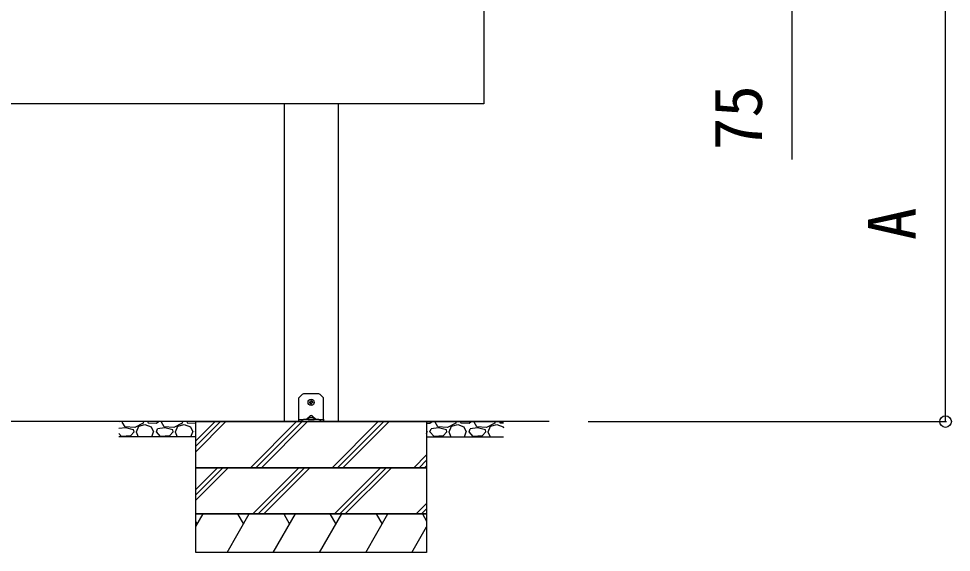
# Model space of a CAD drawing. Units: millimetres, scale not verified. Extents: x -4375 to 4375, y -6502 to 6475.
# Drawn here: x 1220 to 2432, y 78 to 772 of the extents above; entities that cross this region are included whole.
import ezdxf
from ezdxf.enums import TextEntityAlignment as Align

# ---------------------------------------------------------------- set-up
doc = ezdxf.new("R2010")
doc.units = ezdxf.units.MM
doc.header["$LTSCALE"] = 30
for name, color, linetype in [('0-2_YKK_13', 4, 'Continuous'), ('0-3_YKK_A1', 4, 'Continuous'), ('0-4_YKK_D', 6, 'Continuous')]:
    doc.layers.add(name, color=color, linetype=linetype)
doc.styles.add('ＭＳ ゴシック', font='')
doc.styles.get('ＭＳ ゴシック').set_extended_font_data('MS Gothic')

msp = doc.modelspace()

# ---------------------------------------------------------------- linework, layer by layer
at = {"layer": '0-2_YKK_13'}
for p, q in [((1588.41, 283.61), (1584, 279.2)), ((1584, 251.2), (1584, 279.2)), ((1610.17, 284.2), (1589.83, 284.2)), ((1616, 279.2), (1611.59, 283.61)), ((1616, 251.2), (1616, 279.2)), ((1597.76, 273.7), (1598.86, 273.72)), ((1597.76, 272.7), (1598.86, 272.68)), ((1598.86, 273.72), (1599.38, 273.82)), ((1598.86, 272.68), (1599.38, 272.58)), ((1599.48, 274.34), (1599.38, 273.82)), ((1599.48, 272.06), (1599.38, 272.58)), ((1599.5, 275.45), (1599.48, 274.34)), ((1599.5, 270.96), (1599.48, 272.06)), ((1600.5, 275.45), (1600.52, 274.34)), ((1600.5, 270.96), (1600.52, 272.06)), ((1600.52, 274.34), (1600.62, 273.82)), ((1600.52, 272.06), (1600.62, 272.58)), ((1601.14, 273.72), (1600.62, 273.82)), ((1601.14, 272.68), (1600.62, 272.58)), ((1602.24, 273.7), (1601.14, 273.72)), ((1602.24, 272.7), (1601.14, 272.68)), ((1598.56, 255.66), (1594.1, 251.2)), ((1605.9, 251.2), (1601.44, 255.66)), ((1584, 250.7), (1584, 251.2)), ((1588.41, 248.2), (1584, 248.2)), ((1588.41, 250.7), (1589.83, 250.7)), ((1588.41, 248.2), (1588.41, 250.7)), ((1589.83, 248.2), (1588.41, 248.2)), ((1610.17, 250.7), (1589.83, 250.7)), ((1610.17, 248.2), (1589.83, 248.2)), ((1596, 251.62), (1596, 251.2)), ((1596.5, 250.7), (1603.5, 250.7)), ((1604, 251.62), (1604, 251.2)), ((1610.17, 250.7), (1611.59, 250.7)), ((1611.59, 248.2), (1610.17, 248.2)), ((1611.59, 250.7), (1616, 250.7)), ((1611.59, 250.7), (1611.59, 248.2)), ((1616, 248.2), (1611.59, 248.2)), ((1616, 251.2), (1616, 250.7)), ((1616, 250.7), (1616, 248.2))]:
    msp.add_line(p, q, dxfattribs=at)
msp.add_lwpolyline([(1584, 248.2), (1584, 250.7), (1588.41, 250.7)], dxfattribs=at)
msp.add_circle((1600, 273.2), 4, dxfattribs=at)
for centre, radius, start, end in [((1589.83, 282.2), 2, 90, 135), ((1610.17, 282.2), 2, 45, 90), ((1600, 273.2), 2.3, 167.44414, 192.55586), ((1600, 273.2), 2.3, 77.44414, 102.55586), ((1600, 273.2), 2.3, 257.44414, 282.55586), ((1600, 273.2), 2.3, 347.44414, 12.55586), ((1597, 251.62), 1, 126.03188, 180), ((1596.5, 251.2), 0.5, 180, 270), ((1600, 247.5), 6.1, 53.96812, 126.03188), ((1603.5, 251.2), 0.5, 270, 0), ((1603, 251.62), 1, 0, 53.96812)]:
    msp.add_arc(centre, radius, start, end, dxfattribs=at)
for centre, major_axis, ratio, start_param, end_param in [((1600, 252.77), (0, -3.54), 0.707107, 2.5261129, 3.7570724), ((1594.6, 251.2), (0.688, 0.425), 0.381966, 2.1243707, 3.695167), ((1605.4, 251.2), (0.688, -0.425), 0.381966, 5.7296109, 7.3004073)]:
    msp.add_ellipse(centre, major_axis=major_axis, ratio=ratio, start_param=start_param, end_param=end_param, dxfattribs=at)
at = {"layer": '0-3_YKK_A1'}
for p, q in [((1824.5, 803.2), (1824.5, 661.2)), ((1824.5, 661.2), (-1824.5, 661.2)), ((1565, 661.2), (1565, 248.2)), ((1635, 661.2), (1635, 248.2)), ((1635, 661.2), (1635, 248.2)), ((1909.16, 248.2), (-2113.81, 248.2)), ((1450, 248.2), (1350, 248.2)), ((1350, 247.67), (1350.69, 248.2)), ((1354.58, 247.63), (1355.1, 248.2)), ((1358.14, 241.53), (1354.58, 247.63)), ((1381.5, 246.1), (1370.84, 240.52)), ((1375.92, 242.04), (1384.04, 244.58)), ((1382.1, 248.2), (1381.5, 246.1)), ((1384.04, 244.58), (1392.17, 241.53)), ((1387.44, 248.2), (1388.11, 246.61)), ((1388.11, 246.61), (1398.78, 246.1)), ((1398.78, 246.1), (1401.49, 248.2)), ((1405.38, 247.63), (1405.9, 248.2)), ((1408.94, 241.53), (1405.38, 247.63)), ((1432.3, 246.1), (1421.64, 240.52)), ((1426.72, 242.04), (1434.84, 244.58)), ((1432.9, 248.2), (1432.3, 246.1)), ((1434.84, 244.58), (1442.97, 241.53)), ((1438.24, 248.2), (1438.91, 246.61)), ((1438.91, 246.61), (1449.58, 246.1)), ((1449.58, 246.1), (1450, 246.43)), ((1450, 223.16), (1475.04, 248.2)), ((1450, 216.08), (1482.12, 248.2)), ((1450, 209.01), (1489.19, 248.2)), ((1521.11, 188.2), (1581.11, 248.2)), ((1528.18, 188.2), (1588.18, 248.2)), ((1535.25, 188.2), (1595.25, 248.2)), ((1635, 248.2), (1565, 248.2)), ((1627.18, 188.2), (1687.18, 248.2)), ((1634.25, 188.2), (1694.25, 248.2)), ((1641.32, 188.2), (1701.32, 248.2)), ((1750, 248.2), (1850, 248.2)), ((1750, 246.31), (1754.38, 246.1)), ((1754.38, 246.1), (1757.09, 248.2)), ((1760.98, 247.63), (1761.5, 248.2)), ((1764.54, 241.53), (1760.98, 247.63)), ((1787.9, 246.1), (1777.24, 240.52)), ((1782.32, 242.04), (1790.44, 244.58)), ((1788.5, 248.2), (1787.9, 246.1)), ((1790.44, 244.58), (1798.57, 241.53)), ((1793.84, 248.2), (1794.51, 246.61)), ((1794.51, 246.61), (1805.18, 246.1)), ((1805.18, 246.1), (1807.89, 248.2)), ((1811.78, 247.63), (1812.3, 248.2)), ((1815.34, 241.53), (1811.78, 247.63)), ((1838.7, 246.1), (1828.04, 240.52)), ((1833.12, 242.04), (1841.24, 244.58)), ((1839.3, 248.2), (1838.7, 246.1)), ((1841.24, 244.58), (1849.37, 241.53)), ((1844.64, 248.2), (1845.31, 246.61)), ((1845.31, 246.61), (1850, 246.39)), ((1359.15, 240.01), (1350, 239.04)), ((1353.56, 228.83), (1350, 232.72)), ((1370.84, 240.52), (1358.14, 241.53)), ((1369.31, 237.47), (1359.15, 240.01)), ((1369.82, 234.93), (1365.25, 229.85)), ((1369.82, 234.93), (1369.31, 237.47)), ((1372.36, 234.93), (1375.24, 228.2)), ((1372.87, 234.93), (1375.92, 242.04)), ((1392.17, 241.53), (1395.22, 234.93)), ((1392.82, 228.2), (1395.22, 234.93)), ((1398.78, 234.93), (1400.3, 238.99)), ((1404.36, 228.83), (1398.78, 234.93)), ((1409.95, 240.01), (1400.3, 238.99)), ((1421.64, 240.52), (1408.94, 241.53)), ((1420.11, 237.47), (1409.95, 240.01)), ((1420.62, 234.93), (1416.05, 229.85)), ((1420.62, 234.93), (1420.11, 237.47)), ((1423.16, 234.93), (1426.04, 228.2)), ((1423.67, 234.93), (1426.72, 242.04)), ((1442.97, 241.53), (1446.02, 234.93)), ((1443.62, 228.2), (1446.02, 234.93)), ((1449.58, 234.93), (1450, 236.06)), ((1450, 234.47), (1449.58, 234.93)), ((1750, 236.71), (1750.82, 234.93)), ((1750, 232.63), (1750.82, 234.93)), ((1754.38, 234.93), (1755.9, 238.99)), ((1759.96, 228.83), (1754.38, 234.93)), ((1765.55, 240.01), (1755.9, 238.99)), ((1777.24, 240.52), (1764.54, 241.53)), ((1775.71, 237.47), (1765.55, 240.01)), ((1776.22, 234.93), (1771.65, 229.85)), ((1776.22, 234.93), (1775.71, 237.47)), ((1778.76, 234.93), (1781.64, 228.2)), ((1779.27, 234.93), (1782.32, 242.04)), ((1798.57, 241.53), (1801.62, 234.93)), ((1799.22, 228.2), (1801.62, 234.93)), ((1805.18, 234.93), (1806.7, 238.99)), ((1810.76, 228.83), (1805.18, 234.93)), ((1816.35, 240.01), (1806.7, 238.99)), ((1828.04, 240.52), (1815.34, 241.53)), ((1826.51, 237.47), (1816.35, 240.01)), ((1827.02, 234.93), (1822.45, 229.85)), ((1827.02, 234.93), (1826.51, 237.47)), ((1829.56, 234.93), (1832.44, 228.2)), ((1830.07, 234.93), (1833.12, 242.04)), ((1849.37, 241.53), (1850, 240.17)), ((1450, 228.2), (1350, 228.2)), ((1365.25, 229.85), (1353.56, 228.83)), ((1416.05, 229.85), (1404.36, 228.83)), ((1750, 228.2), (1850, 228.2)), ((1771.65, 229.85), (1759.96, 228.83)), ((1822.45, 229.85), (1810.76, 228.83)), ((1733.24, 188.2), (1750, 204.96)), ((1740.31, 188.2), (1750, 197.89)), ((1450, 188.2), (1750, 188.2)), ((1450, 160.09), (1478.11, 188.2)), ((1450, 153.02), (1485.18, 188.2)), ((1450, 145.95), (1492.25, 188.2)), ((1524.17, 128.2), (1584.17, 188.2)), ((1531.24, 128.2), (1591.24, 188.2)), ((1538.31, 128.2), (1598.31, 188.2)), ((1630.24, 128.2), (1690.24, 188.2)), ((1637.31, 128.2), (1697.31, 188.2)), ((1644.38, 128.2), (1704.38, 188.2)), ((1747.38, 188.2), (1750, 190.82)), ((1736.3, 128.2), (1750, 141.9)), ((1743.37, 128.2), (1750, 134.83)), ((1450, 111.66), (1459.55, 128.2)), ((1490.72, 78.2), (1519.59, 128.2)), ((1504.37, 128.2), (1511.98, 115.02)), ((1550.77, 78.2), (1579.64, 128.2)), ((1564.41, 128.2), (1572.03, 115.02)), ((1610.81, 78.2), (1639.68, 128.2)), ((1624.46, 128.2), (1632.07, 115.02)), ((1670.86, 78.2), (1699.72, 128.2)), ((1684.5, 128.2), (1692.11, 115.02)), ((1744.55, 128.2), (1750, 118.76)), ((1450, 118.37), (1451.94, 115.02)), ((1730.9, 78.2), (1750, 111.28))]:
    msp.add_line(p, q, dxfattribs=at)
for points in [[(1450, 248.2), (1750, 248.2), (1750, 188.2), (1450, 188.2)], [(1450, 128.2), (1750, 128.2), (1750, 78.2), (1450, 78.2)]]:
    msp.add_lwpolyline(points, close=True, dxfattribs=at)
msp.add_lwpolyline([(1750, 188.2), (1750, 128.2), (1450, 128.2), (1450, 188.2)], dxfattribs=at)
at = {"layer": '0-4_YKK_D'}
for p, q in [((2424.5, 248.2), (2424.5, 798.2)), ((1960.16, 248.2), (2425.5, 248.2))]:
    msp.add_line(p, q, dxfattribs=at)
msp.add_lwpolyline([(2224.5, 873.2), (2224.5, 798.2), (2224.5, 589.05)], dxfattribs=at)
msp.add_circle((2424.5, 248.2), 7.5, dxfattribs=at)

# ---------------------------------------------------------------- texts
at = {"layer": '0-4_YKK_D', "style": 'ＭＳ ゴシック'}
for s, p in [('75', (2204.5, 600.84)), ('A', (2404.5, 484.08))]:
    msp.add_text(s, height=62.32, rotation=90, dxfattribs=at).set_placement(p, align=Align.BOTTOM_LEFT)

doc.saveas('drawing.dxf')
